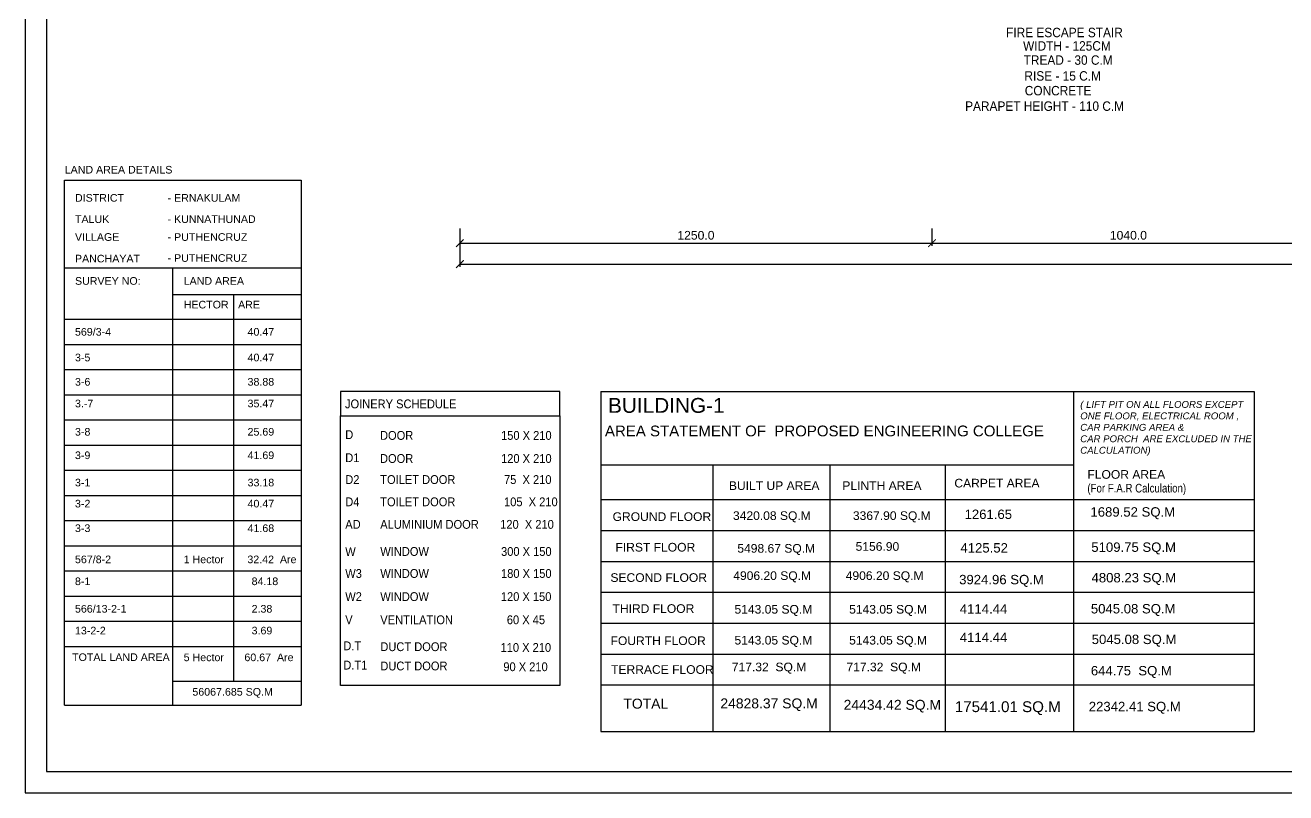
# Model space of a CAD drawing. Extents: x 53439 to 79867, y -144071 to -73305.
# Drawn here: x 58128 to 61465, y -117149 to -115117 of the extents above; entities that cross this region are included whole.
import ezdxf

# ---------------------------------------------------------------- set-up
doc = ezdxf.new("R2010")
doc.units = 0
doc.header["$LTSCALE"] = 0.1
doc.header["$MEASUREMENT"] = 0
doc.header["$PDMODE"] = 35
doc.header["$PDSIZE"] = -0.8
doc.layers.get('DEFPOINTS').update_dxf_attribs({"linetype": 'CONTINUOUS'})
for name, color, linetype in [('BOR', 200, 'CONTINUOUS'), ('BOR1', 230, 'CONTINUOUS'), ('COR_HA', 40, 'CONTINUOUS'), ('TEXT', 7, 'CONTINUOUS'), ('TEXT-3', 130, 'CONTINUOUS'), ('THIN_HA', 253, 'CONTINUOUS'), ('TITLE', 6, 'CONTINUOUS'), ('TXT', 4, 'CONTINUOUS'), ('WALL', 6, 'CONTINUOUS'), ('WIN', 102, 'CONTINUOUS')]:
    doc.layers.add(name, color=color, linetype=linetype)
doc.styles.add('1MM', font='arial.ttf')
doc.styles.add('3MM', font='arial.ttf')
doc.styles.add('DUTCH', font='arial.ttf')
doc.styles.add('ROMANT', font='arial.ttf', dxfattribs={"height": 2.5})
doc.styles.get("Standard").update_dxf_attribs({"font": 'arial.ttf'})
doc.styles.add('TEXT', font='arial.ttf')
doc.dimstyles.new('KRI', dxfattribs={"dimtxt": 23, "dimasz": 20, "dimexe": 7, "dimexo": 0, "dimgap": 9, "dimtad": 1, "dimdec": 1, "dimzin": 1, "dimtxsty": '1MM', "dimblk": 'ARCHTICK', "dimcen": 0.5, "dimclrd": 252, "dimclre": 252, "dimclrt": 7, "dimaunit": 1, "dimadec": 8, "dimazin": 3, "dimtfac": 1, "dimtdec": 1, "dimtmove": 0, "dimatfit": 3})

# ---------------------------------------------------------------- blocks, each defined once
blk = doc.blocks.new('_ARCHTICK')
at = {"layer": 'WALL', "color": 0, "const_width": 0.15}
blk.add_lwpolyline([(-0.5, -0.5), (0.5, 0.5)], dxfattribs=at)
blk = doc.blocks.new('*D172')
at = {"layer": 'DEFPOINTS', "color": 0, "linetype": 'CONTINUOUS', "ltscale": 0.1}
for p in [(59278.5, -115655.2), (60528.5, -115655.2), (60528.5, -115693.6)]:
    blk.add_point(p, dxfattribs=at)
at = {"layer": 'WIN', "color": 252, "linetype": 'CONTINUOUS', "ltscale": 0.1}
for p, q in [((59278.5, -115655.2), (59278.5, -115700.6)), ((60528.5, -115655.2), (60528.5, -115700.6)), ((59278.5, -115693.6), (60528.5, -115693.6))]:
    blk.add_line(p, q, dxfattribs=at)
at = {"layer": 'WIN', "color": 252, "linetype": 'CONTINUOUS', "ltscale": 0.1, "xscale": 20, "yscale": 20, "zscale": 20, "rotation": 180}
blk.add_blockref('_ARCHTICK', (59278.5, -115693.6), dxfattribs=at)
at = {"layer": 'WIN', "color": 252, "linetype": 'CONTINUOUS', "ltscale": 0.1, "xscale": 20, "yscale": 20, "zscale": 20}
blk.add_blockref('_ARCHTICK', (60528.5, -115693.6), dxfattribs=at)
at = {"layer": 'WIN', "color": 7, "linetype": 'CONTINUOUS', "ltscale": 0.1, "insert": (59903.5, -115672.9), "char_height": 23, "attachment_point": 5, "style": '1MM'}
blk.add_mtext('1250.0', dxfattribs=at)
blk = doc.blocks.new('*D173')
at = {"layer": 'DEFPOINTS', "color": 0, "linetype": 'CONTINUOUS', "ltscale": 0.1}
for p in [(60528.5, -115655.2), (61568.5, -115642.1), (61568.5, -115693.6)]:
    blk.add_point(p, dxfattribs=at)
at = {"layer": 'WIN', "color": 252, "linetype": 'CONTINUOUS', "ltscale": 0.1}
for p, q in [((60528.5, -115655.2), (60528.5, -115700.6)), ((61568.5, -115642.1), (61568.5, -115700.6)), ((60528.5, -115693.6), (61568.5, -115693.6))]:
    blk.add_line(p, q, dxfattribs=at)
at = {"layer": 'WIN', "color": 252, "linetype": 'CONTINUOUS', "ltscale": 0.1, "xscale": 20, "yscale": 20, "zscale": 20, "rotation": 180}
blk.add_blockref('_ARCHTICK', (60528.5, -115693.6), dxfattribs=at)
at = {"layer": 'WIN', "color": 252, "linetype": 'CONTINUOUS', "ltscale": 0.1, "xscale": 20, "yscale": 20, "zscale": 20}
blk.add_blockref('_ARCHTICK', (61568.5, -115693.6), dxfattribs=at)
at = {"layer": 'WIN', "color": 7, "linetype": 'CONTINUOUS', "ltscale": 0.1, "insert": (61048.5, -115672.9), "char_height": 23, "attachment_point": 5, "style": '1MM'}
blk.add_mtext('1040.0', dxfattribs=at)
blk = doc.blocks.new('*D187')
at = {"layer": 'DEFPOINTS', "color": 0, "linetype": 'CONTINUOUS', "ltscale": 0.1}
for p in [(59278.5, -115668.8), (73016.7, -115668.8, 0), (73016.7, -115748.9)]:
    blk.add_point(p, dxfattribs=at)
at = {"layer": 'WIN', "color": 252, "linetype": 'CONTINUOUS', "ltscale": 0.1}
for p, q in [((59278.5, -115668.8), (59278.5, -115755.9)), ((73016.7, -115668.8), (73016.7, -115755.9)), ((59278.5, -115748.9), (73016.7, -115748.9))]:
    blk.add_line(p, q, dxfattribs=at)
at = {"layer": 'WIN', "color": 252, "linetype": 'CONTINUOUS', "ltscale": 0.1, "xscale": 20, "yscale": 20, "zscale": 20, "rotation": 180}
blk.add_blockref('_ARCHTICK', (59278.5, -115748.9), dxfattribs=at)
at = {"layer": 'WIN', "color": 252, "linetype": 'CONTINUOUS', "ltscale": 0.1, "xscale": 20, "yscale": 20, "zscale": 20}
blk.add_blockref('_ARCHTICK', (73016.7, -115748.9), dxfattribs=at)
at = {"layer": 'WIN', "color": 7, "linetype": 'CONTINUOUS', "ltscale": 0.1, "insert": (66147.6, -115728.2), "char_height": 23, "attachment_point": 5, "style": '1MM'}
blk.add_mtext('13738.1', dxfattribs=at)

msp = doc.modelspace()

# ---------------------------------------------------------------- linework, layer by layer
at = {"layer": 'BOR'}
msp.add_lwpolyline([(74392.11, -108900.79), (58184.29, -108900.79), (58184.29, -117092.07), (74392.11, -117092.07)], close=True, dxfattribs=at)
at = {"layer": 'BOR1'}
msp.add_lwpolyline([(74448.63, -108844.26), (58127.76, -108844.26), (58127.76, -117148.6), (74448.63, -117148.6)], close=True, dxfattribs=at)
at = {"layer": 'COR_HA', "linetype": 'CONTINUOUS', "ltscale": 0.1}
msp.add_line((58962.47, -116150.57), (59542.91, -116150.57), dxfattribs=at)
at = {"layer": 'TXT', "color": 2, "linetype": 'CONTINUOUS', "ltscale": 0.1}
for p, q in [((58231.82, -115759.23), (58858.23, -115759.23)), ((58517.71, -115759.23), (58517.71, -116916.48)), ((58517.71, -115829.64), (58858.23, -115829.64)), ((58679.51, -115829.64), (58679.51, -116852.8)), ((58231.82, -115895.03), (58858.23, -115895.03)), ((58231.82, -115961.66), (58858.23, -115961.66)), ((58231.82, -116028.3), (58858.23, -116028.3)), ((58231.82, -116094.93), (58858.23, -116094.93)), ((58231.82, -116161.57), (58858.23, -116161.57)), ((58231.82, -116228.21), (58858.23, -116228.21)), ((58231.82, -116294.84), (58858.23, -116294.84)), ((58231.82, -116361.48), (58858.23, -116361.48)), ((58231.82, -116428.11), (58858.23, -116428.11)), ((58231.82, -116494.75), (58858.23, -116494.75)), ((58231.82, -116561.38), (58858.23, -116561.38)), ((58231.82, -116628.02), (58858.23, -116628.02)), ((58231.82, -116694.65), (58858.23, -116694.65)), ((58231.82, -116761.29), (58858.23, -116761.29)), ((58231.82, -116761.29), (58858.23, -116761.29)), ((58517.71, -116852.8), (58858.23, -116852.8)), ((58231.82, -116916.48), (58858.23, -116916.48))]:
    msp.add_line(p, q, dxfattribs=at)
at = {"layer": 'TXT', "linetype": 'BYBLOCK'}
for p, q in [((59651.87, -116085.87, 52.29), (61381.38, -116085.87, 52.29)), ((59651.87, -116085.87, 52.29), (59651.87, -116985.94, 52.29)), ((59651.87, -116085.87, 52.29), (61381.38, -116085.87, 52.29)), ((60902.81, -116085.87, 52.29), (60902.81, -116985.94, 52.29)), ((61381.38, -116085.87, 52.29), (61381.38, -116985.94, 52.29)), ((59651.87, -116280.24, 52.29), (60902.81, -116280.24, 52.29)), ((59948.38, -116280.24, 52.29), (59948.38, -116985.94, 52.29)), ((60257.7, -116280.24, 52.29), (60257.7, -116985.94, 52.29)), ((60563.69, -116280.24, 52.29), (60563.69, -116985.94, 52.29)), ((59651.87, -116372.26, 52.29), (61381.38, -116372.26, 52.29)), ((59651.87, -116454.08, 52.29), (61381.38, -116454.08, 52.29)), ((59651.87, -116535.9, 52.29), (61381.38, -116535.9, 52.29)), ((59651.87, -116617.72, 52.29), (61381.38, -116617.72, 52.29)), ((59651.87, -116699.54, 52.29), (61381.38, -116699.54, 52.29)), ((59651.87, -116781.37, 52.29), (61381.38, -116781.37, 52.29)), ((59651.87, -116781.37, 52.29), (61381.38, -116781.37, 52.29)), ((59651.87, -116863.19, 52.29), (61381.38, -116863.19, 52.29)), ((59651.87, -116985.94, 52.29), (61381.38, -116985.94, 52.29))]:
    msp.add_line(p, q, dxfattribs=at)
at = {"layer": 'TXT', "color": 2, "linetype": 'CONTINUOUS', "ltscale": 0.1}
msp.add_lwpolyline([(58231.82, -116916.48), (58231.82, -115526.79), (58858.23, -115526.79), (58858.23, -116916.48)], dxfattribs=at)
at = {"layer": 'WIN', "color": 4, "linetype": 'CONTINUOUS', "ltscale": 0.1}
for points in [[(58962.47, -116150.57), (59542.91, -116150.57), (59542.91, -116085.87), (58962.47, -116085.87)], [(58962.47, -116150.57), (59542.91, -116150.57), (59542.91, -116864.49), (58962.47, -116864.49)]]:
    msp.add_lwpolyline(points, close=True, dxfattribs=at)

# ---------------------------------------------------------------- texts
at = {"layer": 'TEXT', "style": 'TEXT'}
for s, height, p in [('LAND AREA DETAILS', 20.1789, (58232.37, -115509.25)), ('DISTRICT', 20.179, (58259.52, -115583.78)), ('- ERNAKULAM', 20.1789, (58504.63, -115583.78)), ('TALUK', 20.179, (58259.52, -115640.04)), ('- KUNNATHUNAD', 20.1789, (58504.63, -115640.04)), ('VILLAGE', 20.179, (58259.52, -115687.41)), ('- PUTHENCRUZ', 20.1789, (58504.63, -115687.41)), ('PANCHAYAT', 20.179, (58259.52, -115744.54)), ('- PUTHENCRUZ', 20.1789, (58504.63, -115742.95)), ('SURVEY NO:', 20.179, (58259.52, -115803.71)), ('LAND AREA', 20.179, (58547.35, -115803.71)), ('HECTOR', 20.179, (58547.35, -115866.38)), ('ARE ', 20.179, (58691.34, -115866.38)), ('569/3-4', 20.179, (58259.52, -115938.43)), ('40.47', 20.179, (58716.43, -115938.43)), ('3-5', 20.179, (58259.52, -116006.34)), ('40.47', 20.179, (58716.43, -116006.34)), ('3-6', 20.179, (58259.52, -116070.74)), ('38.88', 20.179, (58716.43, -116070.74)), ('3.-7', 20.179, (58259.52, -116128.11)), ('35.47', 20.179, (58716.43, -116128.11)), ('3-8', 20.179, (58259.52, -116203.05)), ('25.69', 20.179, (58716.43, -116203.05)), ('AREA STATEMENT OF  PROPOSED ENGINEERING COLLEGE', 28.4635, (59662.57, -116204.95, 52.29)), ('3-9', 20.179, (58259.52, -116265.2)), ('41.69', 20.179, (58716.43, -116265.2)), ('FLOOR AREA', 22.877, (60939.93, -116317.27, 52.29)), ('3-1', 20.179, (58259.52, -116337.47)), ('33.18', 20.179, (58716.43, -116337.47)), ('BUILT UP AREA', 22.8769, (59990.86, -116346.96, 52.29)), ('PLINTH AREA  ', 22.8769, (60291.19, -116346.96, 52.29)), ('CARPET AREA', 22.8769, (60587.7, -116340.31, 52.29)), ('3-2', 20.179, (58259.52, -116393.23)), ('40.47', 20.179, (58716.43, -116393.23)), ('GROUND FLOOR', 22.8769, (59682.89, -116428.94, -5150.66)), ('3420.08 SQ.M  ', 22.8769, (60001.6, -116426.35, -5150.66)), ('3367.90 SQ.M  ', 22.8769, (60319.13, -116426.35, -5150.66)), ('1689.52 SQ.M', 24.8921, (60948, -116417.55, -8331.55)), ('3-3', 20.179, (58259.52, -116458.28)), ('41.68', 20.179, (58716.43, -116458.28)), ('FIRST FLOOR', 22.8769, (59690.43, -116509.93, -5150.66)), ('5498.67 SQ.M', 22.8769, (60013.09, -116512.96, -5150.66)), ('5156.90', 22.877, (60326.25, -116507.98, 52.29)), ('4125.52', 24.892, (60603.81, -116512.64, 52.29)), ('5109.75 SQ.M', 24.8921, (60950.3, -116510.8, -3333.51)), ('567/8-2', 20.179, (58259.52, -116540.84)), ('1 Hector', 20.179, (58547.35, -116540.84)), (' 32.42  Are', 20.1789, (58708.12, -116540.84)), ('SECOND FLOOR', 22.8769, (59677.13, -116590.29, -5150.66)), ('4906.20 SQ.M', 22.8769, (60002.37, -116585.19, -5150.66)), ('4906.20 SQ.M', 22.8769, (60300.07, -116585.19, -5150.66)), ('3924.96 SQ.M', 24.8921, (60600.42, -116596.65, -5608.98)), ('4808.23 SQ.M', 24.8921, (60950.87, -116591.62, -3333.51)), ('8-1', 20.179, (58259.52, -116598.84)), ('84.18', 20.179, (58727.15, -116598.84)), ('566/13-2-1', 20.179, (58259.52, -116671.56)), ('2.38', 20.179, (58727.15, -116671.56)), (' THIRD FLOOR', 22.8769, (59673.81, -116672.35, -5150.66)), ('5143.05 SQ.M', 22.8769, (60005.6, -116674.31, -5150.66)), ('5143.05 SQ.M', 22.8769, (60309.12, -116674.31, -5150.66)), ('4114.44', 24.892, (60602.22, -116674.25, -5608.98)), ('5045.08 SQ.M', 24.8921, (60949.1, -116673.82, -3333.51)), ('13-2-2', 20.179, (58259.52, -116729.28)), ('3.69', 20.179, (58727.15, -116729.28)), ('FOURTH FLOOR', 22.8769, (59677.48, -116757.5, -5150.66)), ('5143.05 SQ.M', 22.8769, (60005.6, -116756.13, -5150.66)), ('5143.05 SQ.M', 22.8769, (60309.12, -116756.13, -5150.66)), ('4114.44', 24.892, (60602.22, -116749.62, -5608.98)), ('5045.08 SQ.M', 24.8921, (60951.38, -116754.89, -3333.51)), ('TOTAL LAND AREA', 20.1789, (58251.87, -116799.68)), ('5 Hector', 20.179, (58547.35, -116800.2)), ('60.67  Are', 20.179, (58708.12, -116800.2)), ('717.32  SQ.M', 22.8769, (59998.54, -116826.92, -5150.66)), ('717.32  SQ.M', 22.8769, (60302.06, -116826.92, -5150.66)), ('TERRACE FLOOR', 22.8769, (59678.82, -116833.72, -9052.86)), ('644.75  SQ.M', 24.8921, (60949.1, -116837.81, -3333.51)), ('56067.685 SQ.M', 20.1789, (58570.33, -116891.42)), ('22342.41 SQ.M', 24.8921, (60943.58, -116932.7, -4349.21))]:
    msp.add_text(s, height=height, dxfattribs=at).set_placement(p)
at = {"layer": 'TEXT'}
for s, height, style, width, p in [('JOINERY SCHEDULE', 23.345, 'DUTCH', 0.9, (58974.39, -116130.81)), ('D ', 23.345, 'DUTCH', 0.9, (58975.07, -116212.22, 0)), ('DOOR', 23.345, 'DUTCH', 0.9, (59067.09, -116214.22, 0)), ('150 X 210', 23.345, 'DUTCH', 0.9, (59387.61, -116214.24, 0)), ('D1', 23.345, 'DUTCH', 0.9, (58975.07, -116273.34, 0)), ('DOOR', 23.345, 'DUTCH', 0.9, (59067.09, -116275.34, 0)), ('120 X 210', 23.345, 'DUTCH', 0.9, (59387.61, -116275.36, 0)), ('D2  ', 23.345, 'DUTCH', 0.9, (58975.09, -116331.12)), ('TOILET DOOR', 23.345, 'DUTCH', 0.9, (59067.7, -116331.12)), ('75  X 210', 23.345, 'DUTCH', 0.9, (59395.44, -116331.12)), ('(For F.A.R Calculation)', 22.8769, 'TEXT', 0.8, (60939.93, -116353.6, 52.29)), ('D4', 23.345, 'DUTCH', 0.9, (58975.09, -116390.03)), ('TOILET DOOR', 23.345, 'DUTCH', 0.9, (59067.7, -116390.03)), ('105  X 210', 23.345, 'DUTCH', 0.9, (59395.44, -116390.03)), ('AD', 23.345, 'DUTCH', 0.9, (58975.09, -116449.69)), ('ALUMINIUM DOOR', 23.345, 'DUTCH', 0.9, (59067.7, -116449.69)), ('120  X 210', 23.345, 'DUTCH', 0.9, (59385.3, -116449.69)), ('W', 23.34, 'DUTCH', 0.9, (58975.09, -116521.89)), ('WINDOW', 23.345, 'DUTCH', 0.9, (59067.83, -116521.45)), ('300 X 150 ', 23.345, 'DUTCH', 0.9, (59387.58, -116521.45)), ('W3', 23.345, 'DUTCH', 0.9, (58975.09, -116579.7)), ('WINDOW', 23.345, 'DUTCH', 0.9, (59067.83, -116579.7)), ('180 X 150 ', 23.345, 'DUTCH', 0.9, (59387.5, -116579.7)), ('W2', 23.345, 'DUTCH', 0.9, (58975.09, -116640.98)), ('WINDOW', 23.345, 'DUTCH', 0.9, (59067.83, -116640.98)), ('120 X 150 ', 23.345, 'DUTCH', 0.9, (59387.02, -116640.98)), ('V', 23.34, 'DUTCH', 0.9, (58975.09, -116702.29)), ('VENTILATION', 23.345, 'DUTCH', 0.9, (59067.83, -116702.29)), ('60 X 45', 23.345, 'DUTCH', 0.9, (59402.89, -116702.29)), ('D.T', 23.345, 'DUTCH', 0.9, (58970, -116771.23)), ('DUCT DOOR', 23.345, 'DUTCH', 0.9, (59068.03, -116773.55)), ('110 X 210', 23.345, 'DUTCH', 0.9, (59386.25, -116775.59)), ('D.T1', 23.345, 'DUTCH', 0.9, (58970, -116822.3)), ('DUCT DOOR', 23.345, 'DUTCH', 0.9, (59068.03, -116824.61)), ('90 X 210', 23.345, 'DUTCH', 0.9, (59393.6, -116826.66))]:
    msp.add_text(s, height=height, dxfattribs=dict(at, style=style, width=width)).set_placement(p)
at = {"layer": 'TEXT', "color": 1}
for s, height, style, p in [('1261.65', 24.892, 'TEXT', (60614.75, -116423.81, -5608.98)), ('17541.01 SQ.M', 28.6698, 'ROMANT', (60588.85, -116935.04, -2919.87))]:
    msp.add_text(s, height=height, dxfattribs=dict(at, style=style)).set_placement(p)
at = {"layer": 'TEXT', "color": 7, "style": 'ROMANT'}
for s, height, p in [('TOTAL', 26.349, (59711.4, -116925.82, -2679.25)), ('24828.37 SQ.M', 26.3487, (59968.22, -116925.13, -2679.25)), (' 24434.42 SQ.M', 26.3487, (60284.37, -116928.9, -2679.25))]:
    msp.add_text(s, height=height, dxfattribs=at).set_placement(p)
at = {"layer": 'TEXT-3', "color": 1, "style": 'DUTCH', "width": 0.9}
for s, p in [('FIRE ESCAPE STAIR', (60724.61, -115148.38, 0)), ('WIDTH - 125CM', (60769.61, -115183.87, 0)), ('TREAD - 30 C.M', (60771.11, -115221.37, 0)), ('RISE - 15 C.M', (60773.16, -115263.37)), ('CONCRETE', (60774.11, -115302.37, 0)), ('PARAPET HEIGHT - 110 C.M', (60616.14, -115343.33))]:
    msp.add_text(s, height=25, dxfattribs=at).set_placement(p)
at = {"layer": 'THIN_HA', "linetype": 'CONTINUOUS', "ltscale": 20, "insert": (60921, -116081.15, 104.58), "char_height": 18.18, "width": 475.281, "attachment_point": 1}
msp.add_mtext('{\\fArial|b0|i1|c0|p34;\\C7;\\P( LIFT PIT ON ALL FLOORS EXCEPT ONE FLOOR, ELECTRICAL ROOM , CAR PARKING AREA &\\PCAR PORCH  ARE EXCLUDED IN THE CALCULATION)}', dxfattribs=at)
at = {"layer": 'TITLE', "color": 7, "linetype": 'CONTINUOUS', "style": '3MM'}
msp.add_text('BUILDING-1', height=39.36, dxfattribs=at).set_placement((59670.79, -116142.76, 52.29))

# ---------------------------------------------------------------- dimensions: what is measured, and where the dimension line sits
at = {"layer": 'WIN', "linetype": 'CONTINUOUS', "ltscale": 0.1}
for base, p1, p2, picture, middle in [((60528.54, -115693.65), (59278.54, -115655.16), (60528.54, -115655.16), '*D172', (59903.54, -115672.9)), ((73016.67, -115748.94), (59278.54, -115668.75), (73016.67, -115668.75, 0), '*D187', (66147.6, -115728.19))]:
    dim = msp.add_linear_dim(base=base, p1=p1, p2=p2, dimstyle='KRI', dxfattribs=at)
    dim.commit()
    dim.dimension.update_dxf_attribs({"geometry": picture, "text_midpoint": middle})
dim = msp.add_linear_dim(base=(61568.54, -115693.65), p1=(60528.54, -115655.16), p2=(61568.54, -115642.12), dimstyle='KRI', override={"dimtmove": 1}, dxfattribs=at)
dim.commit()
dim.dimension.update_dxf_attribs({"geometry": '*D173', "text_midpoint": (61048.54, -115672.9)})

doc.saveas('drawing.dxf')
